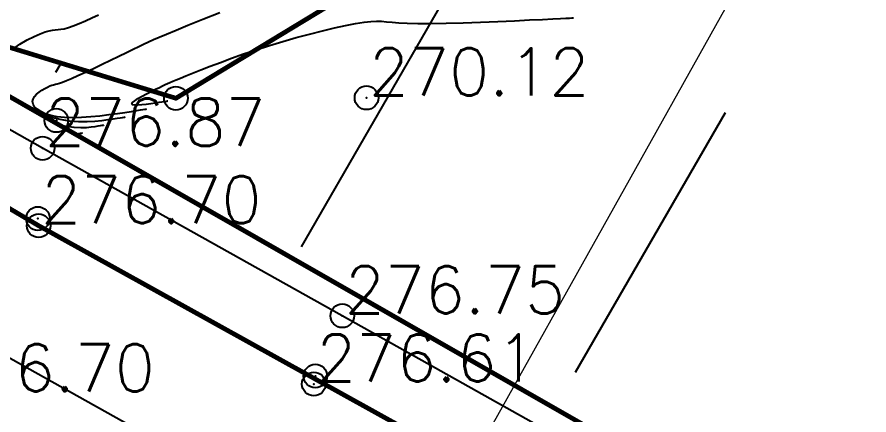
# Model space of a CAD drawing. Header units: millimetres. Extents: x 524954 to 526204, y 9523489 to 9524010.
# Drawn here: x 525296.43 to 525314.46, y 9523723.57 to 9523731.99 of the extents above; entities that cross this region are included whole.
import ezdxf

# ---------------------------------------------------------------- set-up
doc = ezdxf.new("R2010")
doc.units = ezdxf.units.MM
doc.header["$PDMODE"] = 32
doc.header["$PDSIZE"] = 0.5
doc.linetypes.add('ACAD_ISO12W100', pattern=[21, 12, -3, 0, -3, 0, -3])
for name, color, linetype in [('Bord Fleuve', 4, 'ACAD_ISO12W100'), ('CN_01_00', 3, 'Continuous'), ('CN_02_00', 4, 'Continuous'), ('CN_05_00', 6, 'Continuous'), ('PONT', 7, 'Continuous'), ('Route - Bretelle de sortie - Construction', 7, 'Continuous'), ('Route - Route de la corniche de Brazzaville - Restitution en plan - GEM_PAS SERV', 7, 'Continuous'), ('Route - Route de la corniche de Brazzaville - Restitution en plan - GEM_VOIE 2', 7, 'Continuous'), ('TopoAlt', 3, 'Continuous'), ('TOPOJIS', 7, 'Continuous')]:
    doc.layers.add(name, color=color, linetype=linetype)
doc.layers.add('Trottoir', color=7, linetype='Continuous', true_color=0xff6666)
doc.styles.add('Cotation', font='arial.ttf')
doc.styles.add('Simplex 1.0', font='Simplex.shx', dxfattribs={"width": 0.99, "height": 1})
doc.dimstyles.new('BRAZZAVILLE', dxfattribs={"dimtxt": 0.15, "dimasz": 0.2, "dimexe": 0.5, "dimexo": 0.5, "dimgap": 0.5, "dimtad": 0, "dimzin": 0, "dimdsep": 46, "dimtxsty": 'Cotation', "dimsah": 1, "dimcen": 0.1, "dimse1": 1, "dimse2": 1, "dimclrd": 1, "dimclre": 256, "dimclrt": 1, "dimaunit": 2, "dimazin": 0, "dimtfac": 1, "dimtdec": 4, "dimtofl": 0, "dimtmove": 0, "dimatfit": 1, "dimfxl": 1, "dimtolj": 1, "dimtzin": 0, "dimlwd": 0, "dimlwe": 0, "dimarcsym": 0})

# ---------------------------------------------------------------- blocks, each defined once
blk = doc.blocks.new('TCPOINT M')
at = {"color": 0}
blk.add_point((0, 0), dxfattribs=at)
at = {"layer": 'TopoAlt', "style": 'Simplex 1.0', "width": 0.99}
blk.add_attdef('ALT', (0.15, 0.15), '', height=1, dxfattribs=at)
blk = doc.blocks.new('*D60')
at = {"layer": 'Defpoints', "color": 0, "transparency": 16777216}
for p in [(525388.854, 9523727.219), (525304.654, 9523720.088), (525365.743, 9523685.911)]:
    blk.add_point(p, dxfattribs=at)
at = {"layer": 'Route - Bretelle de sortie - Construction', "color": 1, "lineweight": 0, "transparency": 16777216}
for p, q in [((525304.898, 9523720.524), (525328.009, 9523761.833)), ((525330.383, 9523759.932), (525351.47, 9523748.134)), ((525386.236, 9523728.684), (525365.149, 9523740.481)), ((525365.987, 9523686.347), (525389.098, 9523727.656))]:
    blk.add_line(p, q, dxfattribs=at)
at = {"layer": 'Route - Bretelle de sortie - Construction', "color": 1, "transparency": 16777216}
for points in [[(525330.627, 9523760.368), (525330.138, 9523759.495), (525327.764, 9523761.396)], [(525386.48, 9523729.12), (525385.992, 9523728.248), (525388.854, 9523727.219)]]:
    blk.add_solid(points, dxfattribs=at)
at = {"layer": 'Route - Bretelle de sortie - Construction', "color": 1, "transparency": 16777216, "insert": (525358.309, 9523744.308), "char_height": 3, "attachment_point": 5, "rotation": 330.7746, "style": 'Cotation'}
blk.add_mtext('\\A1;Biseau\\P70.00 m', dxfattribs=at)

msp = doc.modelspace()

# ---------------------------------------------------------------- hatches: boundary and pattern name
at = {"layer": 'Bord Fleuve', "ltscale": 0.5}
h = msp.add_hatch(dxfattribs=at)
h.set_pattern_fill('ANSI33', color=135, scale=2, angle=15, style=0)
edge = h.paths.add_edge_path()
edge.add_line((525326.846, 9523735.199), (525327.483, 9523734.771))
edge.add_line((525327.483, 9523734.771), (525364.269, 9523714.296))
edge.add_line((525364.269, 9523714.296), (525365.78, 9523713.988))
edge.add_line((525365.78, 9523713.988), (525369.372, 9523711.903))
edge.add_line((525369.372, 9523711.903), (525375.355, 9523708.431))
edge.add_line((525375.355, 9523708.431), (525381.004, 9523705.169))
edge.add_line((525293.676, 9523732.146), (525299.792, 9523730.275))
edge.add_line((525299.792, 9523730.275), (525304.371, 9523733.048))
edge.add_line((525304.371, 9523733.048), (525316.169, 9523733.718))
edge.add_line((525316.169, 9523733.718), (525320.161, 9523732.97))
edge.add_line((525320.161, 9523732.97), (525326.842, 9523735.193))
edge.add_line((525369.06, 9523689.539), (525336.596, 9523707.741))
edge.add_line((525336.596, 9523707.741), (525310.114, 9523722.746))
edge.add_line((525310.114, 9523722.746), (525293.676, 9523732.146))
edge.add_line((525381.004, 9523705.169), (525381.313, 9523702.868))
edge.add_line((525381.313, 9523702.868), (525376.206, 9523699.873))
edge.add_line((525376.206, 9523699.873), (525374.714, 9523696.514))
edge.add_line((525374.714, 9523696.514), (525374.46, 9523691.434))
edge.add_line((525374.46, 9523691.434), (525369.5, 9523690.174))
edge.add_line((525369.5, 9523690.174), (525369.06, 9523689.539))

# ---------------------------------------------------------------- linework, layer by layer
at = {"layer": 'Bord Fleuve', "ltscale": 0.35, "const_width": 0.1, "flags": 128}
msp.add_lwpolyline([(525293.676, 9523732.146), (525299.792, 9523730.275), (525304.371, 9523733.048), (525316.169, 9523733.718), (525320.161, 9523732.97), (525326.842, 9523735.193)], dxfattribs=at)
at = {"layer": 'CN_01_00', "flags": 128}
for points, elevation in [([(525296.344, 9523731.317), (525296.492, 9523731.42), (525296.644, 9523731.51), (525296.79, 9523731.584), (525296.92, 9523731.641), (525297.025, 9523731.68), (525297.11, 9523731.704), (525297.179, 9523731.717), (525297.24, 9523731.723), (525297.298, 9523731.728), (525297.359, 9523731.734), (525297.43, 9523731.747), (525297.516, 9523731.77), (525297.621, 9523731.806), (525297.743, 9523731.855), (525297.876, 9523731.912), (525298.016, 9523731.975), (525298.157, 9523732.041)], 273), ([(525299.625, 9523730.212), (525299.624, 9523730.212), (525299.622, 9523730.212), (525299.615, 9523730.211), (525299.601, 9523730.208), (525299.578, 9523730.205), (525299.544, 9523730.199), (525299.496, 9523730.192), (525299.433, 9523730.182), (525299.353, 9523730.169), (525299.262, 9523730.156), (525299.166, 9523730.143), (525299.073, 9523730.133), (525298.989, 9523730.127), (525298.92, 9523730.128), (525298.874, 9523730.136), (525298.858, 9523730.154), (525298.875, 9523730.184), (525298.921, 9523730.222), (525298.99, 9523730.267), (525299.075, 9523730.316), (525299.17, 9523730.367), (525299.267, 9523730.417), (525299.36, 9523730.464), (525299.442, 9523730.504), (525299.509, 9523730.537), (525299.565, 9523730.564), (525299.616, 9523730.588), (525299.667, 9523730.611), (525299.726, 9523730.636), (525299.797, 9523730.665), (525299.887, 9523730.702), (525300.001, 9523730.748), (525300.146, 9523730.806), (525300.318, 9523730.875), (525300.515, 9523730.951), (525300.734, 9523731.034), (525300.972, 9523731.122), (525301.226, 9523731.212), (525301.493, 9523731.302), (525301.77, 9523731.392), (525302.054, 9523731.477), (525302.339, 9523731.559), (525302.62, 9523731.634), (525302.892, 9523731.703), (525303.149, 9523731.763), (525303.385, 9523731.814), (525303.595, 9523731.855), (525303.774, 9523731.884), (525303.918, 9523731.9), (525304.038, 9523731.906), (525304.145, 9523731.904), (525304.251, 9523731.896), (525304.369, 9523731.885), (525304.51, 9523731.874), (525304.687, 9523731.864), (525304.911, 9523731.858), (525305.191, 9523731.858), (525305.516, 9523731.864), (525305.87, 9523731.874), (525306.238, 9523731.887), (525306.605, 9523731.902), (525306.957, 9523731.917), (525307.277, 9523731.932), (525307.551, 9523731.945), (525307.768, 9523731.955), (525307.93, 9523731.963), (525308.047, 9523731.969), (525308.125, 9523731.972), (525308.172, 9523731.975), (525308.197, 9523731.976), (525308.206, 9523731.976), (525308.207, 9523731.976)], 271), ([(525298.721, 9523729.873), (525298.72, 9523729.873), (525298.717, 9523729.873), (525298.707, 9523729.871), (525298.688, 9523729.868), (525298.658, 9523729.863), (525298.612, 9523729.856), (525298.548, 9523729.846), (525298.463, 9523729.832), (525298.355, 9523729.816), (525298.225, 9523729.799), (525298.076, 9523729.784), (525297.911, 9523729.776), (525297.732, 9523729.778), (525297.541, 9523729.792), (525297.342, 9523729.823), (525297.137, 9523729.873), (525296.93, 9523729.945), (525296.726, 9523730.036), (525296.533, 9523730.144), (525296.359, 9523730.265)], 273)]:
    msp.add_lwpolyline(points, dxfattribs=dict(at, elevation=elevation))
at = {"layer": 'CN_02_00', "flags": 128}
for points, elevation in [([(525299.173, 9523730.043), (525299.172, 9523730.043), (525299.168, 9523730.042), (525299.156, 9523730.04), (525299.132, 9523730.036), (525299.094, 9523730.03), (525299.036, 9523730.021), (525298.955, 9523730.008), (525298.848, 9523729.991), (525298.713, 9523729.97), (525298.553, 9523729.946), (525298.375, 9523729.922), (525298.185, 9523729.899), (525297.99, 9523729.88), (525297.796, 9523729.867), (525297.609, 9523729.862), (525297.434, 9523729.867), (525297.279, 9523729.884), (525297.142, 9523729.911), (525297.027, 9523729.948), (525296.931, 9523729.992), (525296.856, 9523730.041), (525296.803, 9523730.094), (525296.771, 9523730.15), (525296.76, 9523730.205), (525296.771, 9523730.259), (525296.801, 9523730.312), (525296.844, 9523730.361), (525296.897, 9523730.406), (525296.956, 9523730.447), (525297.017, 9523730.483), (525297.075, 9523730.512), (525297.126, 9523730.535), (525297.168, 9523730.55), (525297.205, 9523730.561), (525297.241, 9523730.571), (525297.281, 9523730.581), (525297.331, 9523730.596), (525297.395, 9523730.618), (525297.478, 9523730.65), (525297.585, 9523730.695), (525297.72, 9523730.755), (525297.877, 9523730.827), (525298.049, 9523730.908), (525298.229, 9523730.994), (525298.411, 9523731.082), (525298.586, 9523731.167), (525298.748, 9523731.246), (525298.89, 9523731.316), (525299.008, 9523731.374), (525299.11, 9523731.423), (525299.209, 9523731.469), (525299.315, 9523731.516), (525299.44, 9523731.57), (525299.596, 9523731.635), (525299.795, 9523731.717), (525300.047, 9523731.819), (525300.361, 9523731.946), (525300.724, 9523732.093)], 272), ([(525298.269, 9523729.704), (525298.268, 9523729.704), (525298.266, 9523729.703), (525298.259, 9523729.702), (525298.245, 9523729.7), (525298.222, 9523729.696), (525298.188, 9523729.691), (525298.141, 9523729.683), (525298.078, 9523729.673), (525297.997, 9523729.661), (525297.897, 9523729.651), (525297.777, 9523729.647), (525297.636, 9523729.654), (525297.473, 9523729.676), (525297.324, 9523729.709)], 274)]:
    msp.add_lwpolyline(points, dxfattribs=dict(at, elevation=elevation))
at = {"layer": 'CN_05_00', "elevation": 275, "flags": 128}
msp.add_lwpolyline([(525297.817, 9523729.534), (525297.816, 9523729.534), (525297.815, 9523729.534), (525297.81, 9523729.533), (525297.801, 9523729.532), (525297.786, 9523729.529), (525297.764, 9523729.526), (525297.733, 9523729.521), (525297.692, 9523729.514), (525297.684, 9523729.513)], dxfattribs=at)
at = {"layer": 'PONT', "const_width": 0.1, "flags": 128}
for points in [[(525371.674, 9523687.724), (525336.446, 9523707.476), (525309.964, 9523722.481), (525291.095, 9523733.271)], [(525366.952, 9523679.251), (525362.316, 9523681.651), (525349.65, 9523688.957), (525334.009, 9523697.775), (525324.387, 9523703.187), (525316.682, 9523707.341), (525306.692, 9523712.966), (525298.909, 9523717.467), (525286.187, 9523724.502), (525288.226, 9523728.338), (525290.072, 9523731.598), (525296.887, 9523727.578), (525312.026, 9523719.185), (525319.603, 9523714.854), (525329.312, 9523709.25), (525339.355, 9523703.708), (525353.191, 9523695.772), (525365.771, 9523688.671), (525370.679, 9523685.934), (525366.946, 9523679.239)]]:
    msp.add_lwpolyline(points, dxfattribs=at)
at = {"layer": 'Route - Route de la corniche de Brazzaville - Restitution en plan - GEM_PAS SERV', "flags": 128}
msp.add_lwpolyline([(525289.577, 9523730.242), (525291.229, 9523733.195), (525292.865, 9523732.259), (525298.274, 9523729.166), (525306.955, 9523724.201), (525315.649, 9523719.26), (525324.35, 9523714.33), (525333.05, 9523709.4), (525341.764, 9523704.494), (525350.487, 9523699.603), (525359.209, 9523694.713), (525361.25, 9523693.568), (525367.931, 9523689.822), (525369.924, 9523688.705), (525371.22, 9523687.978), (525373.254, 9523686.755)], dxfattribs=at)
at = {"layer": 'Route - Route de la corniche de Brazzaville - Restitution en plan - GEM_VOIE 2', "flags": 128}
msp.add_lwpolyline([(525228.523, 9523762.946), (525229.284, 9523762.187), (525231.377, 9523760.698), (525233.509, 9523759.304), (525237.91, 9523756.643), (525242.508, 9523754.179), (525251.884, 9523749.723), (525256.524, 9523747.398), (525261.117, 9523744.981), (525269.99, 9523740.054), (525278.717, 9523735.172), (525287.444, 9523730.289), (525290.734, 9523728.449), (525295.927, 9523724.97), (525304.654, 9523720.088), (525313.381, 9523715.205), (525322.108, 9523710.323), (525330.835, 9523705.44), (525339.562, 9523700.558), (525348.289, 9523695.676), (525357.016, 9523690.793)], dxfattribs=at)
at = {"layer": 'Trottoir', "flags": 128}
msp.add_lwpolyline([(525431.623, 9523663.835), (525429.435, 9523662.623), (525419.921, 9523663.756), (525410.527, 9523667.251), (525402.929, 9523669.968), (525392.531, 9523675.094), (525382.877, 9523681.021), (525377.53, 9523683.764), (525366.337, 9523690.119), (525353.836, 9523697.252), (525340.005, 9523704.965), (525329.764, 9523710.745), (525320.282, 9523716.154), (525312.596, 9523720.462), (525303.314, 9523725.671), (525296.971, 9523729.217), (525289.209, 9523733.607), (525286.427, 9523735.183), (525285.562, 9523734.031)], dxfattribs=at)

# ---------------------------------------------------------------- block references
at = {"layer": 'TOPOJIS'}
ref = msp.add_blockref('TCPOINT M', (525303.827, 9523730.285, 270.12), dxfattribs=at)
ref.add_attrib('ALT', '270.12', (525303.877, 9523730.335, 270.12), dxfattribs={"layer": 'TopoAlt', "height": 1, "style": 'Simplex 1.0', "width": 0.99})
for p in [(525299.792, 9523730.275, 270.63), (525297.262, 9523729.805, 271.34), (525296.872, 9523727.729, 276.86), (525302.744, 9523724.396, 276.75)]:
    msp.add_blockref('TCPOINT M', p, dxfattribs=at)
ref = msp.add_blockref('TCPOINT M', (525296.971, 9523729.217, 276.87), dxfattribs=at)
ref.add_attrib('ALT', '276.87', (525297.021, 9523729.267, 276.87), dxfattribs={"layer": 'TopoAlt', "height": 1, "style": 'Simplex 1.0', "width": 0.99})
ref = msp.add_blockref('TCPOINT M', (525296.887, 9523727.578, 276.7), dxfattribs=at)
ref.add_attrib('ALT', '276.70', (525296.937, 9523727.628, 276.7), dxfattribs={"layer": 'TopoAlt', "height": 1, "style": 'Simplex 1.0', "width": 0.99})
ref = msp.add_blockref('TCPOINT M', (525303.314, 9523725.671, 276.75), dxfattribs=at)
ref.add_attrib('ALT', '276.75', (525303.364, 9523725.721, 276.75), dxfattribs={"layer": 'TopoAlt', "height": 1, "style": 'Simplex 1.0', "width": 0.99})
ref = msp.add_blockref('TCPOINT M', (525302.711, 9523724.227, 276.61), dxfattribs=at)
ref.add_attrib('ALT', '276.61', (525302.761, 9523724.277, 276.61), dxfattribs={"layer": 'TopoAlt', "height": 1, "style": 'Simplex 1.0', "width": 0.99})
ref = msp.add_blockref('TCPOINT M', (525294.632, 9523724.022, 276.7), dxfattribs=at)
ref.add_attrib('ALT', '276.70', (525294.682, 9523724.072, 276.7), dxfattribs={"layer": 'TopoAlt', "height": 1, "style": 'Simplex 1.0', "width": 0.99})

# ---------------------------------------------------------------- dimensions: what is measured, and where the dimension line sits
at = {"layer": 'Route - Bretelle de sortie - Construction'}
dim = msp.add_aligned_dim(p1=(525304.654, 9523720.088), p2=(525365.743, 9523685.911), distance=47.334, text='Biseau\\P<> m', dimstyle='BRAZZAVILLE', override={"dimtxt": 3, "dimasz": 3, "dimse1": 0, "dimse2": 0, "dimclre": 1}, dxfattribs=at)
dim.commit()
dim.dimension.update_dxf_attribs({"geometry": '*D60', "text_midpoint": (525358.309, 9523744.308)})

doc.saveas('drawing.dxf')
